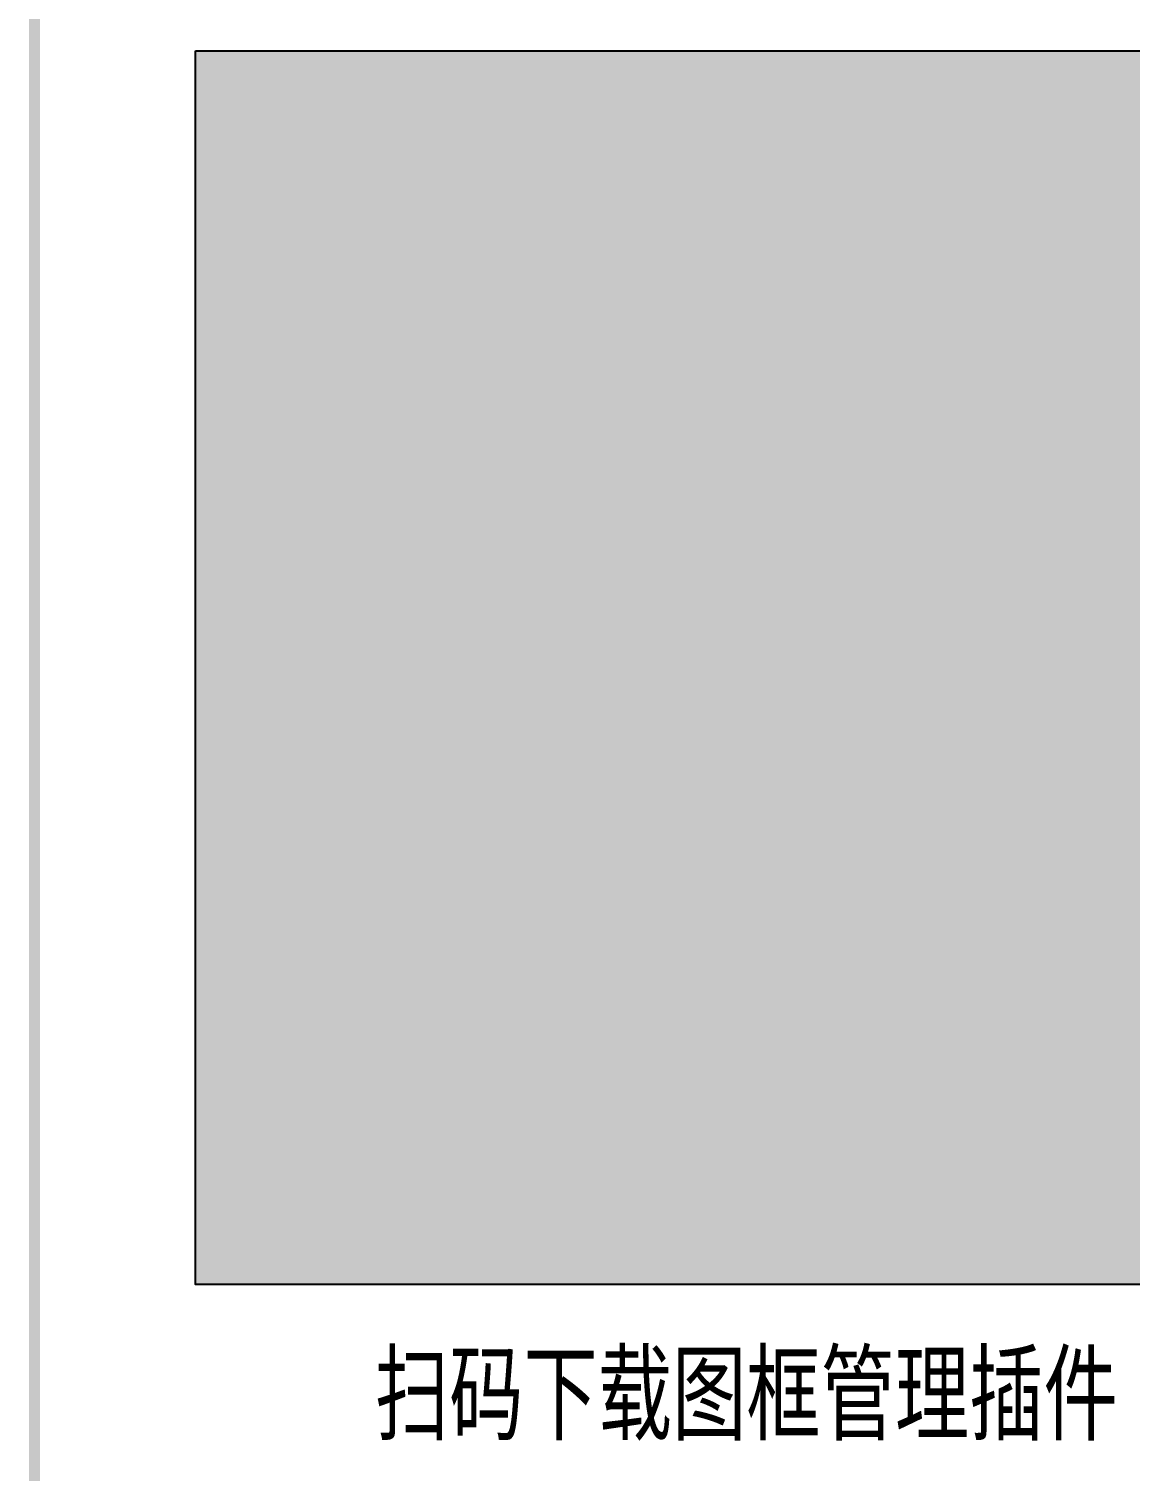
# Model space of a CAD drawing. Extents: x 1738143 to 1822243, y -608375 to -303375.
# Drawn here: x 1814218 to 1819172, y -464813 to -458325 of the extents above; entities that cross this region are included whole.
import ezdxf
from ezdxf.enums import TextEntityAlignment as Align

# ---------------------------------------------------------------- set-up
doc = ezdxf.new("R2010")
doc.units = 0
doc.header["$LTSCALE"] = 1000
doc.header["$MEASUREMENT"] = 0
doc.layers.add('TK', color=4, linetype='Continuous')
doc.styles.add('HZTXT1', font='romans.shx', dxfattribs={"width": 0.7, "bigfont": 'GBHZFS.SHX'})
doc.styles.get("Standard").update_dxf_attribs({"font": 'gbenor.shx', "bigfont": 'gbcbig.shx'})
doc.styles.add('黑体', font='simhei.ttf')

# ---------------------------------------------------------------- blocks, each defined once
blk = doc.blocks.new('qr-212579422443', base_point=(340582.7, 125612))
at = {"color": 18, "true_color": 0x000000, "const_width": 100}
for points in [[(340582.7, 125562), (340682.7, 125562)], [(340682.7, 125562), (340782.7, 125562)], [(340782.7, 125562), (340882.7, 125562)], [(340882.7, 125562), (340982.7, 125562)], [(340982.7, 125562), (341082.7, 125562)], [(341082.7, 125562), (341182.7, 125562)], [(341182.7, 125562), (341282.7, 125562)], [(341482.7, 125562), (341582.7, 125562)], [(341682.7, 125562), (341782.7, 125562)], [(341982.7, 125562), (342082.7, 125562)], [(342182.7, 125562), (342282.7, 125562)], [(342282.7, 125562), (342382.7, 125562)], [(342382.7, 125562), (342482.7, 125562)], [(342582.7, 125562), (342682.7, 125562)], [(342982.7, 125562), (343082.7, 125562)], [(343082.7, 125562), (343182.7, 125562)], [(343182.7, 125562), (343282.7, 125562)], [(343382.7, 125562), (343482.7, 125562)], [(340582.7, 125462), (340682.7, 125462)], [(341182.7, 125462), (341282.7, 125462)], [(341382.7, 125462), (341482.7, 125462)], [(341482.7, 125462), (341582.7, 125462)], [(341982.7, 125462), (342082.7, 125462)], [(342282.7, 125462), (342382.7, 125462)], [(342482.7, 125462), (342582.7, 125462)], [(342582.7, 125462), (342682.7, 125462)], [(342682.7, 125462), (342782.7, 125462)], [(342782.7, 125462), (342882.7, 125462)], [(343082.7, 125462), (343182.7, 125462)], [(343182.7, 125462), (343282.7, 125462)], [(343282.7, 125462), (343382.7, 125462)], [(340582.7, 125362), (340682.7, 125362)], [(340782.7, 125362), (340882.7, 125362)], [(340882.7, 125362), (340982.7, 125362)], [(340982.7, 125362), (341082.7, 125362)], [(341182.7, 125362), (341282.7, 125362)], [(341582.7, 125362), (341682.7, 125362)], [(341782.7, 125362), (341882.7, 125362)], [(341882.7, 125362), (341982.7, 125362)], [(342082.7, 125362), (342182.7, 125362)], [(342182.7, 125362), (342282.7, 125362)], [(342382.7, 125362), (342482.7, 125362)], [(342582.7, 125362), (342682.7, 125362)], [(342682.7, 125362), (342782.7, 125362)], [(343182.7, 125362), (343282.7, 125362)], [(340582.7, 125262), (340682.7, 125262)], [(340782.7, 125262), (340882.7, 125262)], [(340882.7, 125262), (340982.7, 125262)], [(340982.7, 125262), (341082.7, 125262)], [(341182.7, 125262), (341282.7, 125262)], [(341482.7, 125262), (341582.7, 125262)], [(341582.7, 125262), (341682.7, 125262)], [(341682.7, 125262), (341782.7, 125262)], [(341882.7, 125262), (341982.7, 125262)], [(341982.7, 125262), (342082.7, 125262)], [(342082.7, 125262), (342182.7, 125262)], [(342282.7, 125262), (342382.7, 125262)], [(342782.7, 125262), (342882.7, 125262)], [(342882.7, 125262), (342982.7, 125262)], [(342982.7, 125262), (343082.7, 125262)], [(343382.7, 125262), (343482.7, 125262)], [(340582.7, 125162), (340682.7, 125162)], [(340782.7, 125162), (340882.7, 125162)], [(340882.7, 125162), (340982.7, 125162)], [(340982.7, 125162), (341082.7, 125162)], [(341182.7, 125162), (341282.7, 125162)], [(341482.7, 125162), (341582.7, 125162)], [(341582.7, 125162), (341682.7, 125162)], [(341682.7, 125162), (341782.7, 125162)], [(341982.7, 125162), (342082.7, 125162)], [(342182.7, 125162), (342282.7, 125162)], [(342282.7, 125162), (342382.7, 125162)], [(342582.7, 125162), (342682.7, 125162)], [(342782.7, 125162), (342882.7, 125162)], [(343082.7, 125162), (343182.7, 125162)], [(343282.7, 125162), (343382.7, 125162)], [(340582.7, 125062), (340682.7, 125062)], [(341182.7, 125062), (341282.7, 125062)], [(341382.7, 125062), (341482.7, 125062)], [(341482.7, 125062), (341582.7, 125062)], [(341982.7, 125062), (342082.7, 125062)], [(342482.7, 125062), (342582.7, 125062)], [(342582.7, 125062), (342682.7, 125062)], [(342682.7, 125062), (342782.7, 125062)], [(342782.7, 125062), (342882.7, 125062)], [(342982.7, 125062), (343082.7, 125062)], [(343082.7, 125062), (343182.7, 125062)], [(343182.7, 125062), (343282.7, 125062)], [(343382.7, 125062), (343482.7, 125062)], [(340582.7, 124962), (340682.7, 124962)], [(340682.7, 124962), (340782.7, 124962)], [(340782.7, 124962), (340882.7, 124962)], [(340882.7, 124962), (340982.7, 124962)], [(340982.7, 124962), (341082.7, 124962)], [(341082.7, 124962), (341182.7, 124962)], [(341182.7, 124962), (341282.7, 124962)], [(341382.7, 124962), (341482.7, 124962)], [(341582.7, 124962), (341682.7, 124962)], [(341782.7, 124962), (341882.7, 124962)], [(341982.7, 124962), (342082.7, 124962)], [(342182.7, 124962), (342282.7, 124962)], [(342382.7, 124962), (342482.7, 124962)], [(342582.7, 124962), (342682.7, 124962)], [(342782.7, 124962), (342882.7, 124962)], [(342982.7, 124962), (343082.7, 124962)], [(343182.7, 124962), (343282.7, 124962)], [(343382.7, 124962), (343482.7, 124962)], [(341382.7, 124862), (341482.7, 124862)], [(341482.7, 124862), (341582.7, 124862)], [(341582.7, 124862), (341682.7, 124862)], [(341782.7, 124862), (341882.7, 124862)], [(341882.7, 124862), (341982.7, 124862)], [(342082.7, 124862), (342182.7, 124862)], [(342282.7, 124862), (342382.7, 124862)], [(342582.7, 124862), (342682.7, 124862)], [(342682.7, 124862), (342782.7, 124862)], [(342982.7, 124862), (343082.7, 124862)], [(343182.7, 124862), (343282.7, 124862)], [(340982.7, 124762), (341082.7, 124762)], [(341082.7, 124762), (341182.7, 124762)], [(341182.7, 124762), (341282.7, 124762)], [(341282.7, 124762), (341382.7, 124762)], [(341782.7, 124762), (341882.7, 124762)], [(342282.7, 124762), (342382.7, 124762)], [(342482.7, 124762), (342582.7, 124762)], [(342582.7, 124762), (342682.7, 124762)], [(342682.7, 124762), (342782.7, 124762)], [(343082.7, 124762), (343182.7, 124762)], [(343182.7, 124762), (343282.7, 124762)], [(343282.7, 124762), (343382.7, 124762)], [(340982.7, 124662), (341082.7, 124662)], [(341082.7, 124662), (341182.7, 124662)], [(341482.7, 124662), (341582.7, 124662)], [(341582.7, 124662), (341682.7, 124662)], [(341682.7, 124662), (341782.7, 124662)], [(341982.7, 124662), (342082.7, 124662)], [(342282.7, 124662), (342382.7, 124662)], [(342382.7, 124662), (342482.7, 124662)], [(342582.7, 124662), (342682.7, 124662)], [(342682.7, 124662), (342782.7, 124662)], [(342782.7, 124662), (342882.7, 124662)], [(342882.7, 124662), (342982.7, 124662)], [(343382.7, 124662), (343482.7, 124662)], [(340582.7, 124562), (340682.7, 124562)], [(340782.7, 124562), (340882.7, 124562)], [(340982.7, 124562), (341082.7, 124562)], [(341182.7, 124562), (341282.7, 124562)], [(341282.7, 124562), (341382.7, 124562)], [(341482.7, 124562), (341582.7, 124562)], [(341582.7, 124562), (341682.7, 124562)], [(341682.7, 124562), (341782.7, 124562)], [(342282.7, 124562), (342382.7, 124562)], [(342382.7, 124562), (342482.7, 124562)], [(342682.7, 124562), (342782.7, 124562)], [(342782.7, 124562), (342882.7, 124562)], [(342882.7, 124562), (342982.7, 124562)], [(342982.7, 124562), (343082.7, 124562)], [(343082.7, 124562), (343182.7, 124562)], [(343182.7, 124562), (343282.7, 124562)], [(343382.7, 124562), (343482.7, 124562)], [(340882.7, 124462), (340982.7, 124462)], [(340982.7, 124462), (341082.7, 124462)], [(341282.7, 124462), (341382.7, 124462)], [(341382.7, 124462), (341482.7, 124462)], [(341482.7, 124462), (341582.7, 124462)], [(341882.7, 124462), (341982.7, 124462)], [(342082.7, 124462), (342182.7, 124462)], [(342582.7, 124462), (342682.7, 124462)], [(342782.7, 124462), (342882.7, 124462)], [(342882.7, 124462), (342982.7, 124462)], [(343182.7, 124462), (343282.7, 124462)], [(340582.7, 124362), (340682.7, 124362)], [(340682.7, 124362), (340782.7, 124362)], [(340782.7, 124362), (340882.7, 124362)], [(340882.7, 124362), (340982.7, 124362)], [(341082.7, 124362), (341182.7, 124362)], [(341182.7, 124362), (341282.7, 124362)], [(341582.7, 124362), (341682.7, 124362)], [(341682.7, 124362), (341782.7, 124362)], [(341982.7, 124362), (342082.7, 124362)], [(342282.7, 124362), (342382.7, 124362)], [(342382.7, 124362), (342482.7, 124362)], [(342482.7, 124362), (342582.7, 124362)], [(342682.7, 124362), (342782.7, 124362)], [(342782.7, 124362), (342882.7, 124362)], [(343282.7, 124362), (343382.7, 124362)], [(340982.7, 124262), (341082.7, 124262)], [(341082.7, 124262), (341182.7, 124262)], [(341282.7, 124262), (341382.7, 124262)], [(341482.7, 124262), (341582.7, 124262)], [(341682.7, 124262), (341782.7, 124262)], [(342282.7, 124262), (342382.7, 124262)], [(342582.7, 124262), (342682.7, 124262)], [(342782.7, 124262), (342882.7, 124262)], [(342882.7, 124262), (342982.7, 124262)], [(343082.7, 124262), (343182.7, 124262)], [(343182.7, 124262), (343282.7, 124262)], [(343382.7, 124262), (343482.7, 124262)], [(340582.7, 124162), (340682.7, 124162)], [(340782.7, 124162), (340882.7, 124162)], [(340982.7, 124162), (341082.7, 124162)], [(341182.7, 124162), (341282.7, 124162)], [(341482.7, 124162), (341582.7, 124162)], [(341582.7, 124162), (341682.7, 124162)], [(341682.7, 124162), (341782.7, 124162)], [(341782.7, 124162), (341882.7, 124162)], [(341982.7, 124162), (342082.7, 124162)], [(342282.7, 124162), (342382.7, 124162)], [(342382.7, 124162), (342482.7, 124162)], [(342482.7, 124162), (342582.7, 124162)], [(342582.7, 124162), (342682.7, 124162)], [(342682.7, 124162), (342782.7, 124162)], [(342882.7, 124162), (342982.7, 124162)], [(342982.7, 124162), (343082.7, 124162)], [(343382.7, 124162), (343482.7, 124162)], [(340582.7, 124062), (340682.7, 124062)], [(340882.7, 124062), (340982.7, 124062)], [(340982.7, 124062), (341082.7, 124062)], [(341482.7, 124062), (341582.7, 124062)], [(341682.7, 124062), (341782.7, 124062)], [(342082.7, 124062), (342182.7, 124062)], [(342782.7, 124062), (342882.7, 124062)], [(342882.7, 124062), (342982.7, 124062)], [(343182.7, 124062), (343282.7, 124062)], [(340582.7, 123962), (340682.7, 123962)], [(340682.7, 123962), (340782.7, 123962)], [(340782.7, 123962), (340882.7, 123962)], [(341082.7, 123962), (341182.7, 123962)], [(341182.7, 123962), (341282.7, 123962)], [(341582.7, 123962), (341682.7, 123962)], [(341682.7, 123962), (341782.7, 123962)], [(341882.7, 123962), (341982.7, 123962)], [(341982.7, 123962), (342082.7, 123962)], [(342182.7, 123962), (342282.7, 123962)], [(342282.7, 123962), (342382.7, 123962)], [(342382.7, 123962), (342482.7, 123962)], [(342482.7, 123962), (342582.7, 123962)], [(342682.7, 123962), (342782.7, 123962)], [(343082.7, 123962), (343182.7, 123962)], [(343182.7, 123962), (343282.7, 123962)], [(343282.7, 123962), (343382.7, 123962)], [(340982.7, 123862), (341082.7, 123862)], [(341082.7, 123862), (341182.7, 123862)], [(342082.7, 123862), (342182.7, 123862)], [(342482.7, 123862), (342582.7, 123862)], [(342782.7, 123862), (342882.7, 123862)], [(340682.7, 123762), (340782.7, 123762)], [(340882.7, 123762), (340982.7, 123762)], [(341082.7, 123762), (341182.7, 123762)], [(341182.7, 123762), (341282.7, 123762)], [(341282.7, 123762), (341382.7, 123762)], [(341482.7, 123762), (341582.7, 123762)], [(341582.7, 123762), (341682.7, 123762)], [(341682.7, 123762), (341782.7, 123762)], [(341782.7, 123762), (341882.7, 123762)], [(341882.7, 123762), (341982.7, 123762)], [(342082.7, 123762), (342182.7, 123762)], [(342182.7, 123762), (342282.7, 123762)], [(342382.7, 123762), (342482.7, 123762)], [(342482.7, 123762), (342582.7, 123762)], [(342582.7, 123762), (342682.7, 123762)], [(342682.7, 123762), (342782.7, 123762)], [(342882.7, 123762), (342982.7, 123762)], [(342982.7, 123762), (343082.7, 123762)], [(343082.7, 123762), (343182.7, 123762)], [(343182.7, 123762), (343282.7, 123762)], [(343282.7, 123762), (343382.7, 123762)], [(343382.7, 123762), (343482.7, 123762)], [(340682.7, 123662), (340782.7, 123662)], [(340882.7, 123662), (340982.7, 123662)], [(341282.7, 123662), (341382.7, 123662)], [(341482.7, 123662), (341582.7, 123662)], [(341982.7, 123662), (342082.7, 123662)], [(342082.7, 123662), (342182.7, 123662)], [(342282.7, 123662), (342382.7, 123662)], [(342482.7, 123662), (342582.7, 123662)], [(342582.7, 123662), (342682.7, 123662)], [(342682.7, 123662), (342782.7, 123662)], [(342782.7, 123662), (342882.7, 123662)], [(343082.7, 123662), (343182.7, 123662)], [(341082.7, 123562), (341182.7, 123562)], [(341182.7, 123562), (341282.7, 123562)], [(341482.7, 123562), (341582.7, 123562)], [(341582.7, 123562), (341682.7, 123562)], [(341682.7, 123562), (341782.7, 123562)], [(341982.7, 123562), (342082.7, 123562)], [(342082.7, 123562), (342182.7, 123562)], [(342282.7, 123562), (342382.7, 123562)], [(342382.7, 123562), (342482.7, 123562)], [(342482.7, 123562), (342582.7, 123562)], [(342782.7, 123562), (342882.7, 123562)], [(342882.7, 123562), (342982.7, 123562)], [(343082.7, 123562), (343182.7, 123562)], [(343282.7, 123562), (343382.7, 123562)], [(340982.7, 123462), (341082.7, 123462)], [(341082.7, 123462), (341182.7, 123462)], [(341982.7, 123462), (342082.7, 123462)], [(342282.7, 123462), (342382.7, 123462)], [(342482.7, 123462), (342582.7, 123462)], [(342882.7, 123462), (342982.7, 123462)], [(342982.7, 123462), (343082.7, 123462)], [(343182.7, 123462), (343282.7, 123462)], [(343282.7, 123462), (343382.7, 123462)], [(340682.7, 123362), (340782.7, 123362)], [(340782.7, 123362), (340882.7, 123362)], [(340882.7, 123362), (340982.7, 123362)], [(341182.7, 123362), (341282.7, 123362)], [(341282.7, 123362), (341382.7, 123362)], [(341582.7, 123362), (341682.7, 123362)], [(341682.7, 123362), (341782.7, 123362)], [(341782.7, 123362), (341882.7, 123362)], [(341882.7, 123362), (341982.7, 123362)], [(342182.7, 123362), (342282.7, 123362)], [(342282.7, 123362), (342382.7, 123362)], [(342382.7, 123362), (342482.7, 123362)], [(342482.7, 123362), (342582.7, 123362)], [(342582.7, 123362), (342682.7, 123362)], [(342682.7, 123362), (342782.7, 123362)], [(342882.7, 123362), (342982.7, 123362)], [(343082.7, 123362), (343182.7, 123362)], [(343182.7, 123362), (343282.7, 123362)], [(343282.7, 123362), (343382.7, 123362)], [(343382.7, 123362), (343482.7, 123362)], [(340682.7, 123262), (340782.7, 123262)], [(340782.7, 123262), (340882.7, 123262)], [(340882.7, 123262), (340982.7, 123262)], [(340982.7, 123262), (341082.7, 123262)], [(341282.7, 123262), (341382.7, 123262)], [(341582.7, 123262), (341682.7, 123262)], [(341982.7, 123262), (342082.7, 123262)], [(342082.7, 123262), (342182.7, 123262)], [(342382.7, 123262), (342482.7, 123262)], [(342482.7, 123262), (342582.7, 123262)], [(342582.7, 123262), (342682.7, 123262)], [(342682.7, 123262), (342782.7, 123262)], [(342782.7, 123262), (342882.7, 123262)], [(343082.7, 123262), (343182.7, 123262)], [(343382.7, 123262), (343482.7, 123262)], [(340782.7, 123162), (340882.7, 123162)], [(340882.7, 123162), (340982.7, 123162)], [(340982.7, 123162), (341082.7, 123162)], [(341182.7, 123162), (341282.7, 123162)], [(341382.7, 123162), (341482.7, 123162)], [(341482.7, 123162), (341582.7, 123162)], [(341682.7, 123162), (341782.7, 123162)], [(341982.7, 123162), (342082.7, 123162)], [(342182.7, 123162), (342282.7, 123162)], [(342482.7, 123162), (342582.7, 123162)], [(342582.7, 123162), (342682.7, 123162)], [(342782.7, 123162), (342882.7, 123162)], [(342882.7, 123162), (342982.7, 123162)], [(342982.7, 123162), (343082.7, 123162)], [(343082.7, 123162), (343182.7, 123162)], [(343282.7, 123162), (343382.7, 123162)], [(343382.7, 123162), (343482.7, 123162)], [(340582.7, 123062), (340682.7, 123062)], [(340982.7, 123062), (341082.7, 123062)], [(341082.7, 123062), (341182.7, 123062)], [(341282.7, 123062), (341382.7, 123062)], [(341382.7, 123062), (341482.7, 123062)], [(341582.7, 123062), (341682.7, 123062)], [(341682.7, 123062), (341782.7, 123062)], [(341882.7, 123062), (341982.7, 123062)], [(341982.7, 123062), (342082.7, 123062)], [(342182.7, 123062), (342282.7, 123062)], [(342282.7, 123062), (342382.7, 123062)], [(342382.7, 123062), (342482.7, 123062)], [(342482.7, 123062), (342582.7, 123062)], [(343082.7, 123062), (343182.7, 123062)], [(343182.7, 123062), (343282.7, 123062)], [(341182.7, 122962), (341282.7, 122962)], [(341382.7, 122962), (341482.7, 122962)], [(341582.7, 122962), (341682.7, 122962)], [(341682.7, 122962), (341782.7, 122962)], [(341782.7, 122962), (341882.7, 122962)], [(341982.7, 122962), (342082.7, 122962)], [(342082.7, 122962), (342182.7, 122962)], [(342382.7, 122962), (342482.7, 122962)], [(343282.7, 122962), (343382.7, 122962)], [(340782.7, 122862), (340882.7, 122862)], [(340982.7, 122862), (341082.7, 122862)], [(341382.7, 122862), (341482.7, 122862)], [(341582.7, 122862), (341682.7, 122862)], [(341782.7, 122862), (341882.7, 122862)], [(341882.7, 122862), (341982.7, 122862)], [(341982.7, 122862), (342082.7, 122862)], [(342082.7, 122862), (342182.7, 122862)], [(342582.7, 122862), (342682.7, 122862)], [(342682.7, 122862), (342782.7, 122862)], [(342782.7, 122862), (342882.7, 122862)], [(342982.7, 122862), (343082.7, 122862)], [(343182.7, 122862), (343282.7, 122862)], [(343282.7, 122862), (343382.7, 122862)], [(343382.7, 122862), (343482.7, 122862)], [(340582.7, 122762), (340682.7, 122762)], [(340682.7, 122762), (340782.7, 122762)], [(340882.7, 122762), (340982.7, 122762)], [(340982.7, 122762), (341082.7, 122762)], [(341182.7, 122762), (341282.7, 122762)], [(341282.7, 122762), (341382.7, 122762)], [(341582.7, 122762), (341682.7, 122762)], [(341882.7, 122762), (341982.7, 122762)], [(342182.7, 122762), (342282.7, 122762)], [(342282.7, 122762), (342382.7, 122762)], [(342382.7, 122762), (342482.7, 122762)], [(342682.7, 122762), (342782.7, 122762)], [(342782.7, 122762), (342882.7, 122762)], [(342882.7, 122762), (342982.7, 122762)], [(342982.7, 122762), (343082.7, 122762)], [(343382.7, 122762), (343482.7, 122762)], [(341382.7, 122662), (341482.7, 122662)], [(341782.7, 122662), (341882.7, 122662)], [(341982.7, 122662), (342082.7, 122662)], [(342182.7, 122662), (342282.7, 122662)], [(342282.7, 122662), (342382.7, 122662)], [(342582.7, 122662), (342682.7, 122662)], [(342682.7, 122662), (342782.7, 122662)], [(343282.7, 122662), (343382.7, 122662)], [(343382.7, 122662), (343482.7, 122662)], [(340582.7, 122562), (340682.7, 122562)], [(340682.7, 122562), (340782.7, 122562)], [(340782.7, 122562), (340882.7, 122562)], [(340882.7, 122562), (340982.7, 122562)], [(340982.7, 122562), (341082.7, 122562)], [(341082.7, 122562), (341182.7, 122562)], [(341182.7, 122562), (341282.7, 122562)], [(341382.7, 122562), (341482.7, 122562)], [(341582.7, 122562), (341682.7, 122562)], [(341682.7, 122562), (341782.7, 122562)], [(341782.7, 122562), (341882.7, 122562)], [(341882.7, 122562), (341982.7, 122562)], [(342082.7, 122562), (342182.7, 122562)], [(342382.7, 122562), (342482.7, 122562)], [(342582.7, 122562), (342682.7, 122562)], [(343082.7, 122562), (343182.7, 122562)], [(343182.7, 122562), (343282.7, 122562)], [(343282.7, 122562), (343382.7, 122562)], [(343382.7, 122562), (343482.7, 122562)], [(340582.7, 122462), (340682.7, 122462)], [(341182.7, 122462), (341282.7, 122462)], [(341382.7, 122462), (341482.7, 122462)], [(341582.7, 122462), (341682.7, 122462)], [(341782.7, 122462), (341882.7, 122462)], [(341982.7, 122462), (342082.7, 122462)], [(342082.7, 122462), (342182.7, 122462)], [(342582.7, 122462), (342682.7, 122462)], [(342682.7, 122462), (342782.7, 122462)], [(342782.7, 122462), (342882.7, 122462)], [(342982.7, 122462), (343082.7, 122462)], [(343082.7, 122462), (343182.7, 122462)], [(343282.7, 122462), (343382.7, 122462)], [(343382.7, 122462), (343482.7, 122462)], [(340582.7, 122362), (340682.7, 122362)], [(340782.7, 122362), (340882.7, 122362)], [(340882.7, 122362), (340982.7, 122362)], [(340982.7, 122362), (341082.7, 122362)], [(341182.7, 122362), (341282.7, 122362)], [(341382.7, 122362), (341482.7, 122362)], [(341582.7, 122362), (341682.7, 122362)], [(341682.7, 122362), (341782.7, 122362)], [(341982.7, 122362), (342082.7, 122362)], [(342282.7, 122362), (342382.7, 122362)], [(342382.7, 122362), (342482.7, 122362)], [(342882.7, 122362), (342982.7, 122362)], [(343082.7, 122362), (343182.7, 122362)], [(343382.7, 122362), (343482.7, 122362)], [(340582.7, 122262), (340682.7, 122262)], [(340782.7, 122262), (340882.7, 122262)], [(340882.7, 122262), (340982.7, 122262)], [(340982.7, 122262), (341082.7, 122262)], [(341182.7, 122262), (341282.7, 122262)], [(342282.7, 122262), (342382.7, 122262)], [(342482.7, 122262), (342582.7, 122262)], [(342682.7, 122262), (342782.7, 122262)], [(342982.7, 122262), (343082.7, 122262)], [(343082.7, 122262), (343182.7, 122262)], [(343182.7, 122262), (343282.7, 122262)], [(343282.7, 122262), (343382.7, 122262)], [(340582.7, 122162), (340682.7, 122162)], [(340782.7, 122162), (340882.7, 122162)], [(340882.7, 122162), (340982.7, 122162)], [(340982.7, 122162), (341082.7, 122162)], [(341182.7, 122162), (341282.7, 122162)], [(341682.7, 122162), (341782.7, 122162)], [(341882.7, 122162), (341982.7, 122162)], [(341982.7, 122162), (342082.7, 122162)], [(342382.7, 122162), (342482.7, 122162)], [(342582.7, 122162), (342682.7, 122162)], [(342882.7, 122162), (342982.7, 122162)], [(342982.7, 122162), (343082.7, 122162)], [(343282.7, 122162), (343382.7, 122162)], [(343382.7, 122162), (343482.7, 122162)], [(340582.7, 122062), (340682.7, 122062)], [(341182.7, 122062), (341282.7, 122062)], [(341482.7, 122062), (341582.7, 122062)], [(341582.7, 122062), (341682.7, 122062)], [(341782.7, 122062), (341882.7, 122062)], [(342182.7, 122062), (342282.7, 122062)], [(342382.7, 122062), (342482.7, 122062)], [(342482.7, 122062), (342582.7, 122062)], [(342582.7, 122062), (342682.7, 122062)], [(342682.7, 122062), (342782.7, 122062)], [(342882.7, 122062), (342982.7, 122062)], [(343182.7, 122062), (343282.7, 122062)], [(343282.7, 122062), (343382.7, 122062)], [(340582.7, 121962), (340682.7, 121962)], [(340682.7, 121962), (340782.7, 121962)], [(340782.7, 121962), (340882.7, 121962)], [(340882.7, 121962), (340982.7, 121962)], [(340982.7, 121962), (341082.7, 121962)], [(341082.7, 121962), (341182.7, 121962)], [(341182.7, 121962), (341282.7, 121962)], [(341482.7, 121962), (341582.7, 121962)], [(341582.7, 121962), (341682.7, 121962)], [(341682.7, 121962), (341782.7, 121962)], [(341882.7, 121962), (341982.7, 121962)], [(342182.7, 121962), (342282.7, 121962)], [(342282.7, 121962), (342382.7, 121962)], [(342782.7, 121962), (342882.7, 121962)], [(343082.7, 121962), (343182.7, 121962)], [(343182.7, 121962), (343282.7, 121962)], [(343282.7, 121962), (343382.7, 121962)]]:
    blk.add_lwpolyline(points, dxfattribs=at)
blk.add_lwpolyline([(340582.7, 125612), (344282.7, 125612), (344282.7, 121912), (340582.7, 121912)], close=True)
at = {"color": 7, "true_color": 0xffffff, "const_width": 100}
for points in [[(341282.7, 125562), (341382.7, 125562)], [(341382.7, 125562), (341482.7, 125562)], [(341582.7, 125562), (341682.7, 125562)], [(341782.7, 125562), (341882.7, 125562)], [(341882.7, 125562), (341982.7, 125562)], [(342082.7, 125562), (342182.7, 125562)], [(342482.7, 125562), (342582.7, 125562)], [(342682.7, 125562), (342782.7, 125562)], [(342782.7, 125562), (342882.7, 125562)], [(342882.7, 125562), (342982.7, 125562)], [(343282.7, 125562), (343382.7, 125562)], [(340682.7, 125462), (340782.7, 125462)], [(340782.7, 125462), (340882.7, 125462)], [(340882.7, 125462), (340982.7, 125462)], [(340982.7, 125462), (341082.7, 125462)], [(341082.7, 125462), (341182.7, 125462)], [(341282.7, 125462), (341382.7, 125462)], [(341582.7, 125462), (341682.7, 125462)], [(341682.7, 125462), (341782.7, 125462)], [(341782.7, 125462), (341882.7, 125462)], [(341882.7, 125462), (341982.7, 125462)], [(342082.7, 125462), (342182.7, 125462)], [(342182.7, 125462), (342282.7, 125462)], [(342382.7, 125462), (342482.7, 125462)], [(342882.7, 125462), (342982.7, 125462)], [(342982.7, 125462), (343082.7, 125462)], [(343382.7, 125462), (343482.7, 125462)], [(340682.7, 125362), (340782.7, 125362)], [(341082.7, 125362), (341182.7, 125362)], [(341282.7, 125362), (341382.7, 125362)], [(341382.7, 125362), (341482.7, 125362)], [(341482.7, 125362), (341582.7, 125362)], [(341682.7, 125362), (341782.7, 125362)], [(341982.7, 125362), (342082.7, 125362)], [(342282.7, 125362), (342382.7, 125362)], [(342482.7, 125362), (342582.7, 125362)], [(342782.7, 125362), (342882.7, 125362)], [(342882.7, 125362), (342982.7, 125362)], [(342982.7, 125362), (343082.7, 125362)], [(343082.7, 125362), (343182.7, 125362)], [(343282.7, 125362), (343382.7, 125362)], [(343382.7, 125362), (343482.7, 125362)], [(340682.7, 125262), (340782.7, 125262)], [(341082.7, 125262), (341182.7, 125262)], [(341282.7, 125262), (341382.7, 125262)], [(341382.7, 125262), (341482.7, 125262)], [(341782.7, 125262), (341882.7, 125262)], [(342182.7, 125262), (342282.7, 125262)], [(342382.7, 125262), (342482.7, 125262)], [(342482.7, 125262), (342582.7, 125262)], [(342582.7, 125262), (342682.7, 125262)], [(342682.7, 125262), (342782.7, 125262)], [(343082.7, 125262), (343182.7, 125262)], [(343182.7, 125262), (343282.7, 125262)], [(343282.7, 125262), (343382.7, 125262)], [(340682.7, 125162), (340782.7, 125162)], [(341082.7, 125162), (341182.7, 125162)], [(341282.7, 125162), (341382.7, 125162)], [(341382.7, 125162), (341482.7, 125162)], [(341782.7, 125162), (341882.7, 125162)], [(341882.7, 125162), (341982.7, 125162)], [(342082.7, 125162), (342182.7, 125162)], [(342382.7, 125162), (342482.7, 125162)], [(342482.7, 125162), (342582.7, 125162)], [(342682.7, 125162), (342782.7, 125162)], [(342882.7, 125162), (342982.7, 125162)], [(342982.7, 125162), (343082.7, 125162)], [(343182.7, 125162), (343282.7, 125162)], [(343382.7, 125162), (343482.7, 125162)], [(340682.7, 125062), (340782.7, 125062)], [(340782.7, 125062), (340882.7, 125062)], [(340882.7, 125062), (340982.7, 125062)], [(340982.7, 125062), (341082.7, 125062)], [(341082.7, 125062), (341182.7, 125062)], [(341282.7, 125062), (341382.7, 125062)], [(341582.7, 125062), (341682.7, 125062)], [(341682.7, 125062), (341782.7, 125062)], [(341782.7, 125062), (341882.7, 125062)], [(341882.7, 125062), (341982.7, 125062)], [(342082.7, 125062), (342182.7, 125062)], [(342182.7, 125062), (342282.7, 125062)], [(342282.7, 125062), (342382.7, 125062)], [(342382.7, 125062), (342482.7, 125062)], [(342882.7, 125062), (342982.7, 125062)], [(343282.7, 125062), (343382.7, 125062)], [(341282.7, 124962), (341382.7, 124962)], [(341482.7, 124962), (341582.7, 124962)], [(341682.7, 124962), (341782.7, 124962)], [(341882.7, 124962), (341982.7, 124962)], [(342082.7, 124962), (342182.7, 124962)], [(342282.7, 124962), (342382.7, 124962)], [(342482.7, 124962), (342582.7, 124962)], [(342682.7, 124962), (342782.7, 124962)], [(342882.7, 124962), (342982.7, 124962)], [(343082.7, 124962), (343182.7, 124962)], [(343282.7, 124962), (343382.7, 124962)], [(340582.7, 124862), (340682.7, 124862)], [(340682.7, 124862), (340782.7, 124862)], [(340782.7, 124862), (340882.7, 124862)], [(340882.7, 124862), (340982.7, 124862)], [(340982.7, 124862), (341082.7, 124862)], [(341082.7, 124862), (341182.7, 124862)], [(341182.7, 124862), (341282.7, 124862)], [(341282.7, 124862), (341382.7, 124862)], [(341682.7, 124862), (341782.7, 124862)], [(341982.7, 124862), (342082.7, 124862)], [(342182.7, 124862), (342282.7, 124862)], [(342382.7, 124862), (342482.7, 124862)], [(342482.7, 124862), (342582.7, 124862)], [(342782.7, 124862), (342882.7, 124862)], [(342882.7, 124862), (342982.7, 124862)], [(343082.7, 124862), (343182.7, 124862)], [(343282.7, 124862), (343382.7, 124862)], [(343382.7, 124862), (343482.7, 124862)], [(340582.7, 124762), (340682.7, 124762)], [(340682.7, 124762), (340782.7, 124762)], [(340782.7, 124762), (340882.7, 124762)], [(340882.7, 124762), (340982.7, 124762)], [(341382.7, 124762), (341482.7, 124762)], [(341482.7, 124762), (341582.7, 124762)], [(341582.7, 124762), (341682.7, 124762)], [(341682.7, 124762), (341782.7, 124762)], [(341882.7, 124762), (341982.7, 124762)], [(341982.7, 124762), (342082.7, 124762)], [(342082.7, 124762), (342182.7, 124762)], [(342182.7, 124762), (342282.7, 124762)], [(342382.7, 124762), (342482.7, 124762)], [(342782.7, 124762), (342882.7, 124762)], [(342882.7, 124762), (342982.7, 124762)], [(342982.7, 124762), (343082.7, 124762)], [(343382.7, 124762), (343482.7, 124762)], [(340582.7, 124662), (340682.7, 124662)], [(340682.7, 124662), (340782.7, 124662)], [(340782.7, 124662), (340882.7, 124662)], [(340882.7, 124662), (340982.7, 124662)], [(341182.7, 124662), (341282.7, 124662)], [(341282.7, 124662), (341382.7, 124662)], [(341382.7, 124662), (341482.7, 124662)], [(341782.7, 124662), (341882.7, 124662)], [(341882.7, 124662), (341982.7, 124662)], [(342082.7, 124662), (342182.7, 124662)], [(342182.7, 124662), (342282.7, 124662)], [(342482.7, 124662), (342582.7, 124662)], [(342982.7, 124662), (343082.7, 124662)], [(343082.7, 124662), (343182.7, 124662)], [(343182.7, 124662), (343282.7, 124662)], [(343282.7, 124662), (343382.7, 124662)], [(340682.7, 124562), (340782.7, 124562)], [(340882.7, 124562), (340982.7, 124562)], [(341082.7, 124562), (341182.7, 124562)], [(341382.7, 124562), (341482.7, 124562)], [(341782.7, 124562), (341882.7, 124562)], [(341882.7, 124562), (341982.7, 124562)], [(341982.7, 124562), (342082.7, 124562)], [(342082.7, 124562), (342182.7, 124562)], [(342182.7, 124562), (342282.7, 124562)], [(342482.7, 124562), (342582.7, 124562)], [(342582.7, 124562), (342682.7, 124562)], [(343282.7, 124562), (343382.7, 124562)], [(340582.7, 124462), (340682.7, 124462)], [(340682.7, 124462), (340782.7, 124462)], [(340782.7, 124462), (340882.7, 124462)], [(341082.7, 124462), (341182.7, 124462)], [(341182.7, 124462), (341282.7, 124462)], [(341582.7, 124462), (341682.7, 124462)], [(341682.7, 124462), (341782.7, 124462)], [(341782.7, 124462), (341882.7, 124462)], [(341982.7, 124462), (342082.7, 124462)], [(342182.7, 124462), (342282.7, 124462)], [(342282.7, 124462), (342382.7, 124462)], [(342382.7, 124462), (342482.7, 124462)], [(342482.7, 124462), (342582.7, 124462)], [(342682.7, 124462), (342782.7, 124462)], [(342982.7, 124462), (343082.7, 124462)], [(343082.7, 124462), (343182.7, 124462)], [(343282.7, 124462), (343382.7, 124462)], [(343382.7, 124462), (343482.7, 124462)], [(340982.7, 124362), (341082.7, 124362)], [(341282.7, 124362), (341382.7, 124362)], [(341382.7, 124362), (341482.7, 124362)], [(341482.7, 124362), (341582.7, 124362)], [(341782.7, 124362), (341882.7, 124362)], [(341882.7, 124362), (341982.7, 124362)], [(342082.7, 124362), (342182.7, 124362)], [(342182.7, 124362), (342282.7, 124362)], [(342582.7, 124362), (342682.7, 124362)], [(342882.7, 124362), (342982.7, 124362)], [(342982.7, 124362), (343082.7, 124362)], [(343082.7, 124362), (343182.7, 124362)], [(343182.7, 124362), (343282.7, 124362)], [(343382.7, 124362), (343482.7, 124362)], [(340582.7, 124262), (340682.7, 124262)], [(340682.7, 124262), (340782.7, 124262)], [(340782.7, 124262), (340882.7, 124262)], [(340882.7, 124262), (340982.7, 124262)], [(341182.7, 124262), (341282.7, 124262)], [(341382.7, 124262), (341482.7, 124262)], [(341582.7, 124262), (341682.7, 124262)], [(341782.7, 124262), (341882.7, 124262)], [(341882.7, 124262), (341982.7, 124262)], [(341982.7, 124262), (342082.7, 124262)], [(342082.7, 124262), (342182.7, 124262)], [(342182.7, 124262), (342282.7, 124262)], [(342382.7, 124262), (342482.7, 124262)], [(342482.7, 124262), (342582.7, 124262)], [(342682.7, 124262), (342782.7, 124262)], [(342982.7, 124262), (343082.7, 124262)], [(343282.7, 124262), (343382.7, 124262)], [(340682.7, 124162), (340782.7, 124162)], [(340882.7, 124162), (340982.7, 124162)], [(341082.7, 124162), (341182.7, 124162)], [(341282.7, 124162), (341382.7, 124162)], [(341382.7, 124162), (341482.7, 124162)], [(341882.7, 124162), (341982.7, 124162)], [(342082.7, 124162), (342182.7, 124162)], [(342182.7, 124162), (342282.7, 124162)], [(342782.7, 124162), (342882.7, 124162)], [(343082.7, 124162), (343182.7, 124162)], [(343182.7, 124162), (343282.7, 124162)], [(343282.7, 124162), (343382.7, 124162)], [(340682.7, 124062), (340782.7, 124062)], [(340782.7, 124062), (340882.7, 124062)], [(341082.7, 124062), (341182.7, 124062)], [(341182.7, 124062), (341282.7, 124062)], [(341282.7, 124062), (341382.7, 124062)], [(341382.7, 124062), (341482.7, 124062)], [(341582.7, 124062), (341682.7, 124062)], [(341782.7, 124062), (341882.7, 124062)], [(341882.7, 124062), (341982.7, 124062)], [(341982.7, 124062), (342082.7, 124062)], [(342182.7, 124062), (342282.7, 124062)], [(342282.7, 124062), (342382.7, 124062)], [(342382.7, 124062), (342482.7, 124062)], [(342482.7, 124062), (342582.7, 124062)], [(342582.7, 124062), (342682.7, 124062)], [(342682.7, 124062), (342782.7, 124062)], [(342982.7, 124062), (343082.7, 124062)], [(343082.7, 124062), (343182.7, 124062)], [(343282.7, 124062), (343382.7, 124062)], [(343382.7, 124062), (343482.7, 124062)], [(340882.7, 123962), (340982.7, 123962)], [(340982.7, 123962), (341082.7, 123962)], [(341282.7, 123962), (341382.7, 123962)], [(341382.7, 123962), (341482.7, 123962)], [(341482.7, 123962), (341582.7, 123962)], [(341782.7, 123962), (341882.7, 123962)], [(342082.7, 123962), (342182.7, 123962)], [(342582.7, 123962), (342682.7, 123962)], [(342782.7, 123962), (342882.7, 123962)], [(342882.7, 123962), (342982.7, 123962)], [(342982.7, 123962), (343082.7, 123962)], [(343382.7, 123962), (343482.7, 123962)], [(340582.7, 123862), (340682.7, 123862)], [(340682.7, 123862), (340782.7, 123862)], [(340782.7, 123862), (340882.7, 123862)], [(340882.7, 123862), (340982.7, 123862)], [(341182.7, 123862), (341282.7, 123862)], [(341282.7, 123862), (341382.7, 123862)], [(341382.7, 123862), (341482.7, 123862)], [(341482.7, 123862), (341582.7, 123862)], [(341582.7, 123862), (341682.7, 123862)], [(341682.7, 123862), (341782.7, 123862)], [(341782.7, 123862), (341882.7, 123862)], [(341882.7, 123862), (341982.7, 123862)], [(341982.7, 123862), (342082.7, 123862)], [(342182.7, 123862), (342282.7, 123862)], [(342282.7, 123862), (342382.7, 123862)], [(342382.7, 123862), (342482.7, 123862)], [(342582.7, 123862), (342682.7, 123862)], [(342682.7, 123862), (342782.7, 123862)], [(342882.7, 123862), (342982.7, 123862)], [(342982.7, 123862), (343082.7, 123862)], [(343082.7, 123862), (343182.7, 123862)], [(343182.7, 123862), (343282.7, 123862)], [(343282.7, 123862), (343382.7, 123862)], [(343382.7, 123862), (343482.7, 123862)], [(340582.7, 123762), (340682.7, 123762)], [(340782.7, 123762), (340882.7, 123762)], [(340982.7, 123762), (341082.7, 123762)], [(341382.7, 123762), (341482.7, 123762)], [(341982.7, 123762), (342082.7, 123762)], [(342282.7, 123762), (342382.7, 123762)], [(342782.7, 123762), (342882.7, 123762)], [(340582.7, 123662), (340682.7, 123662)], [(340782.7, 123662), (340882.7, 123662)], [(340982.7, 123662), (341082.7, 123662)], [(341082.7, 123662), (341182.7, 123662)], [(341182.7, 123662), (341282.7, 123662)], [(341382.7, 123662), (341482.7, 123662)], [(341582.7, 123662), (341682.7, 123662)], [(341682.7, 123662), (341782.7, 123662)], [(341782.7, 123662), (341882.7, 123662)], [(341882.7, 123662), (341982.7, 123662)], [(342182.7, 123662), (342282.7, 123662)], [(342382.7, 123662), (342482.7, 123662)], [(342882.7, 123662), (342982.7, 123662)], [(342982.7, 123662), (343082.7, 123662)], [(343182.7, 123662), (343282.7, 123662)], [(343282.7, 123662), (343382.7, 123662)], [(343382.7, 123662), (343482.7, 123662)], [(340582.7, 123562), (340682.7, 123562)], [(340682.7, 123562), (340782.7, 123562)], [(340782.7, 123562), (340882.7, 123562)], [(340882.7, 123562), (340982.7, 123562)], [(340982.7, 123562), (341082.7, 123562)], [(341282.7, 123562), (341382.7, 123562)], [(341382.7, 123562), (341482.7, 123562)], [(341782.7, 123562), (341882.7, 123562)], [(341882.7, 123562), (341982.7, 123562)], [(342182.7, 123562), (342282.7, 123562)], [(342582.7, 123562), (342682.7, 123562)], [(342682.7, 123562), (342782.7, 123562)], [(342982.7, 123562), (343082.7, 123562)], [(343182.7, 123562), (343282.7, 123562)], [(343382.7, 123562), (343482.7, 123562)], [(340582.7, 123462), (340682.7, 123462)], [(340682.7, 123462), (340782.7, 123462)], [(340782.7, 123462), (340882.7, 123462)], [(340882.7, 123462), (340982.7, 123462)], [(341182.7, 123462), (341282.7, 123462)], [(341282.7, 123462), (341382.7, 123462)], [(341382.7, 123462), (341482.7, 123462)], [(341482.7, 123462), (341582.7, 123462)], [(341582.7, 123462), (341682.7, 123462)], [(341682.7, 123462), (341782.7, 123462)], [(341782.7, 123462), (341882.7, 123462)], [(341882.7, 123462), (341982.7, 123462)], [(342082.7, 123462), (342182.7, 123462)], [(342182.7, 123462), (342282.7, 123462)], [(342382.7, 123462), (342482.7, 123462)], [(342582.7, 123462), (342682.7, 123462)], [(342682.7, 123462), (342782.7, 123462)], [(342782.7, 123462), (342882.7, 123462)], [(343082.7, 123462), (343182.7, 123462)], [(343382.7, 123462), (343482.7, 123462)], [(340582.7, 123362), (340682.7, 123362)], [(340982.7, 123362), (341082.7, 123362)], [(341082.7, 123362), (341182.7, 123362)], [(341382.7, 123362), (341482.7, 123362)], [(341482.7, 123362), (341582.7, 123362)], [(341982.7, 123362), (342082.7, 123362)], [(342082.7, 123362), (342182.7, 123362)], [(342782.7, 123362), (342882.7, 123362)], [(342982.7, 123362), (343082.7, 123362)], [(340582.7, 123262), (340682.7, 123262)], [(341082.7, 123262), (341182.7, 123262)], [(341182.7, 123262), (341282.7, 123262)], [(341382.7, 123262), (341482.7, 123262)], [(341482.7, 123262), (341582.7, 123262)], [(341682.7, 123262), (341782.7, 123262)], [(341782.7, 123262), (341882.7, 123262)], [(341882.7, 123262), (341982.7, 123262)], [(342182.7, 123262), (342282.7, 123262)], [(342282.7, 123262), (342382.7, 123262)], [(342882.7, 123262), (342982.7, 123262)], [(342982.7, 123262), (343082.7, 123262)], [(343182.7, 123262), (343282.7, 123262)], [(343282.7, 123262), (343382.7, 123262)], [(340582.7, 123162), (340682.7, 123162)], [(340682.7, 123162), (340782.7, 123162)], [(341082.7, 123162), (341182.7, 123162)], [(341282.7, 123162), (341382.7, 123162)], [(341582.7, 123162), (341682.7, 123162)], [(341782.7, 123162), (341882.7, 123162)], [(341882.7, 123162), (341982.7, 123162)], [(342082.7, 123162), (342182.7, 123162)], [(342282.7, 123162), (342382.7, 123162)], [(342382.7, 123162), (342482.7, 123162)], [(342682.7, 123162), (342782.7, 123162)], [(343182.7, 123162), (343282.7, 123162)], [(340682.7, 123062), (340782.7, 123062)], [(340782.7, 123062), (340882.7, 123062)], [(340882.7, 123062), (340982.7, 123062)], [(341182.7, 123062), (341282.7, 123062)], [(341482.7, 123062), (341582.7, 123062)], [(341782.7, 123062), (341882.7, 123062)], [(342082.7, 123062), (342182.7, 123062)], [(342582.7, 123062), (342682.7, 123062)], [(342682.7, 123062), (342782.7, 123062)], [(342782.7, 123062), (342882.7, 123062)], [(342882.7, 123062), (342982.7, 123062)], [(342982.7, 123062), (343082.7, 123062)], [(343282.7, 123062), (343382.7, 123062)], [(343382.7, 123062), (343482.7, 123062)], [(340582.7, 122962), (340682.7, 122962)], [(340682.7, 122962), (340782.7, 122962)], [(340782.7, 122962), (340882.7, 122962)], [(340882.7, 122962), (340982.7, 122962)], [(340982.7, 122962), (341082.7, 122962)], [(341082.7, 122962), (341182.7, 122962)], [(341282.7, 122962), (341382.7, 122962)], [(341482.7, 122962), (341582.7, 122962)], [(341882.7, 122962), (341982.7, 122962)], [(342182.7, 122962), (342282.7, 122962)], [(342282.7, 122962), (342382.7, 122962)], [(342482.7, 122962), (342582.7, 122962)], [(342582.7, 122962), (342682.7, 122962)], [(342682.7, 122962), (342782.7, 122962)], [(342782.7, 122962), (342882.7, 122962)], [(342882.7, 122962), (342982.7, 122962)], [(342982.7, 122962), (343082.7, 122962)], [(343082.7, 122962), (343182.7, 122962)], [(343182.7, 122962), (343282.7, 122962)], [(343382.7, 122962), (343482.7, 122962)], [(340582.7, 122862), (340682.7, 122862)], [(340682.7, 122862), (340782.7, 122862)], [(340882.7, 122862), (340982.7, 122862)], [(341082.7, 122862), (341182.7, 122862)], [(341182.7, 122862), (341282.7, 122862)], [(341282.7, 122862), (341382.7, 122862)], [(341482.7, 122862), (341582.7, 122862)], [(341682.7, 122862), (341782.7, 122862)], [(342182.7, 122862), (342282.7, 122862)], [(342282.7, 122862), (342382.7, 122862)], [(342382.7, 122862), (342482.7, 122862)], [(342482.7, 122862), (342582.7, 122862)], [(342882.7, 122862), (342982.7, 122862)], [(343082.7, 122862), (343182.7, 122862)], [(340782.7, 122762), (340882.7, 122762)], [(341082.7, 122762), (341182.7, 122762)], [(341382.7, 122762), (341482.7, 122762)], [(341482.7, 122762), (341582.7, 122762)], [(341682.7, 122762), (341782.7, 122762)], [(341782.7, 122762), (341882.7, 122762)], [(341982.7, 122762), (342082.7, 122762)], [(342082.7, 122762), (342182.7, 122762)], [(342482.7, 122762), (342582.7, 122762)], [(342582.7, 122762), (342682.7, 122762)], [(343082.7, 122762), (343182.7, 122762)], [(343182.7, 122762), (343282.7, 122762)], [(343282.7, 122762), (343382.7, 122762)], [(340582.7, 122662), (340682.7, 122662)], [(340682.7, 122662), (340782.7, 122662)], [(340782.7, 122662), (340882.7, 122662)], [(340882.7, 122662), (340982.7, 122662)], [(340982.7, 122662), (341082.7, 122662)], [(341082.7, 122662), (341182.7, 122662)], [(341182.7, 122662), (341282.7, 122662)], [(341282.7, 122662), (341382.7, 122662)], [(341482.7, 122662), (341582.7, 122662)], [(341582.7, 122662), (341682.7, 122662)], [(341682.7, 122662), (341782.7, 122662)], [(341882.7, 122662), (341982.7, 122662)], [(342082.7, 122662), (342182.7, 122662)], [(342382.7, 122662), (342482.7, 122662)], [(342482.7, 122662), (342582.7, 122662)], [(342782.7, 122662), (342882.7, 122662)], [(342882.7, 122662), (342982.7, 122662)], [(342982.7, 122662), (343082.7, 122662)], [(343082.7, 122662), (343182.7, 122662)], [(343182.7, 122662), (343282.7, 122662)], [(341282.7, 122562), (341382.7, 122562)], [(341482.7, 122562), (341582.7, 122562)], [(341982.7, 122562), (342082.7, 122562)], [(342182.7, 122562), (342282.7, 122562)], [(342282.7, 122562), (342382.7, 122562)], [(342482.7, 122562), (342582.7, 122562)], [(342682.7, 122562), (342782.7, 122562)], [(342782.7, 122562), (342882.7, 122562)], [(342882.7, 122562), (342982.7, 122562)], [(342982.7, 122562), (343082.7, 122562)], [(340682.7, 122462), (340782.7, 122462)], [(340782.7, 122462), (340882.7, 122462)], [(340882.7, 122462), (340982.7, 122462)], [(340982.7, 122462), (341082.7, 122462)], [(341082.7, 122462), (341182.7, 122462)], [(341282.7, 122462), (341382.7, 122462)], [(341482.7, 122462), (341582.7, 122462)], [(341682.7, 122462), (341782.7, 122462)], [(341882.7, 122462), (341982.7, 122462)], [(342182.7, 122462), (342282.7, 122462)], [(342282.7, 122462), (342382.7, 122462)], [(342382.7, 122462), (342482.7, 122462)], [(342482.7, 122462), (342582.7, 122462)], [(342882.7, 122462), (342982.7, 122462)], [(343182.7, 122462), (343282.7, 122462)], [(340682.7, 122362), (340782.7, 122362)], [(341082.7, 122362), (341182.7, 122362)], [(341282.7, 122362), (341382.7, 122362)], [(341482.7, 122362), (341582.7, 122362)], [(341782.7, 122362), (341882.7, 122362)], [(341882.7, 122362), (341982.7, 122362)], [(342082.7, 122362), (342182.7, 122362)], [(342182.7, 122362), (342282.7, 122362)], [(342482.7, 122362), (342582.7, 122362)], [(342582.7, 122362), (342682.7, 122362)], [(342682.7, 122362), (342782.7, 122362)], [(342782.7, 122362), (342882.7, 122362)], [(342982.7, 122362), (343082.7, 122362)], [(343182.7, 122362), (343282.7, 122362)], [(343282.7, 122362), (343382.7, 122362)], [(340682.7, 122262), (340782.7, 122262)], [(341082.7, 122262), (341182.7, 122262)], [(341282.7, 122262), (341382.7, 122262)], [(341382.7, 122262), (341482.7, 122262)], [(341482.7, 122262), (341582.7, 122262)], [(341582.7, 122262), (341682.7, 122262)], [(341682.7, 122262), (341782.7, 122262)], [(341782.7, 122262), (341882.7, 122262)], [(341882.7, 122262), (341982.7, 122262)], [(341982.7, 122262), (342082.7, 122262)], [(342082.7, 122262), (342182.7, 122262)], [(342182.7, 122262), (342282.7, 122262)], [(342382.7, 122262), (342482.7, 122262)], [(342582.7, 122262), (342682.7, 122262)], [(342782.7, 122262), (342882.7, 122262)], [(342882.7, 122262), (342982.7, 122262)], [(343382.7, 122262), (343482.7, 122262)], [(340682.7, 122162), (340782.7, 122162)], [(341082.7, 122162), (341182.7, 122162)], [(341282.7, 122162), (341382.7, 122162)], [(341382.7, 122162), (341482.7, 122162)], [(341482.7, 122162), (341582.7, 122162)], [(341582.7, 122162), (341682.7, 122162)], [(341782.7, 122162), (341882.7, 122162)], [(342082.7, 122162), (342182.7, 122162)], [(342182.7, 122162), (342282.7, 122162)], [(342282.7, 122162), (342382.7, 122162)], [(342482.7, 122162), (342582.7, 122162)], [(342682.7, 122162), (342782.7, 122162)], [(342782.7, 122162), (342882.7, 122162)], [(343082.7, 122162), (343182.7, 122162)], [(343182.7, 122162), (343282.7, 122162)], [(340682.7, 122062), (340782.7, 122062)], [(340782.7, 122062), (340882.7, 122062)], [(340882.7, 122062), (340982.7, 122062)], [(340982.7, 122062), (341082.7, 122062)], [(341082.7, 122062), (341182.7, 122062)], [(341282.7, 122062), (341382.7, 122062)], [(341382.7, 122062), (341482.7, 122062)], [(341682.7, 122062), (341782.7, 122062)], [(341882.7, 122062), (341982.7, 122062)], [(341982.7, 122062), (342082.7, 122062)], [(342082.7, 122062), (342182.7, 122062)], [(342282.7, 122062), (342382.7, 122062)], [(342782.7, 122062), (342882.7, 122062)], [(342982.7, 122062), (343082.7, 122062)], [(343082.7, 122062), (343182.7, 122062)], [(343382.7, 122062), (343482.7, 122062)], [(341282.7, 121962), (341382.7, 121962)], [(341382.7, 121962), (341482.7, 121962)], [(341782.7, 121962), (341882.7, 121962)], [(341982.7, 121962), (342082.7, 121962)], [(342082.7, 121962), (342182.7, 121962)], [(342382.7, 121962), (342482.7, 121962)], [(342482.7, 121962), (342582.7, 121962)], [(342582.7, 121962), (342682.7, 121962)], [(342682.7, 121962), (342782.7, 121962)], [(342882.7, 121962), (342982.7, 121962)], [(342982.7, 121962), (343082.7, 121962)], [(343382.7, 121962), (343482.7, 121962)]]:
    blk.add_lwpolyline(points, dxfattribs=at)
blk = doc.blocks.new('*U633')
at = {"layer": 'TK', "color": 2, "const_width": 50, "flags": 128}
blk.add_lwpolyline([(-8000, 41000), (-8000, 1000)], dxfattribs=at)
at = {"color": 3, "xscale": 1.5, "yscale": 1.5, "zscale": 1.5}
blk.add_blockref('qr-212579422443', (-7275, 27151.3), dxfattribs=at)
at = {"layer": 'TK', "color": 1, "ltscale": 0.6, "style": '黑体', "width": 0.7}
blk.add_text('扫码下载图框管理插件', height=350, dxfattribs=at).set_placement((-6468.4, 20937.6))
at = {"layer": 'TK', "color": 4, "style": 'HZTXT1'}
for tag, height, width, p in [('项目负责1', 400, 0.6, (-4500, 19195.8)), ('项目负责2', 400, 0.6, (-4500, 18295.8)), ('专责', 400, 0.6, (-4500, 17395.8)), ('审定', 400, 0.6, (-4500, 16495.8)), ('审核', 400, 0.6, (-4500, 15595.8)), ('校对', 400, 0.6, (-4500, 14695.8)), ('设计', 400, 0.6, (-4500, 13795.8)), ('绘图', 400, 0.6, (-4500, 12895.8)), ('建设单位', 450, 0.6, (-4500, 11049.9)), ('工号', 400, 0.5, (-5500.6, 3507.2)), ('版次', 400, 0.7, (-2138.1, 3498.4)), ('阶段', 400, 0.7, (-2138.1, 2498.4)), ('比例', 400, 0.7, (-5491, 1513.2)), ('日期', 400, 0.7, (-2138.1, 1498.4))]:
    blk.add_attdef(tag, text='', height=height, dxfattribs=dict(at, width=width)).set_placement(p, align=Align.MIDDLE)
at = {"layer": 'TK', "color": 1, "lineweight": -3, "style": 'HZTXT1', "width": 0.6}
blk.add_attdef('工程名称', text='', height=450, dxfattribs=at).set_placement((-4500, 9049.9), align=Align.MIDDLE)
at = {"layer": 'TK', "color": 4, "lineweight": -3, "style": 'HZTXT1', "width": 0.6}
blk.add_attdef('子项名称', text='', height=450, dxfattribs=at).set_placement((-4500, 7049.9), align=Align.MIDDLE)
at = {"layer": 'TK', "color": 1, "lineweight": -3, "width": 0.6, "flags": 104}
blk.add_attdef('图名', text='', height=400, dxfattribs=at).set_placement((-4558.5, 4957.8), align=Align.MIDDLE_CENTER)
at = {"layer": 'TK', "color": 1, "style": 'HZTXT1', "width": 0.7}
blk.add_attdef('图号', text='', height=400, dxfattribs=at).set_placement((-5491, 2513.2), align=Align.MIDDLE)

msp = doc.modelspace()

# ---------------------------------------------------------------- block references
msp.add_blockref('*U633', (1822242.9, -485574.9))

doc.saveas('drawing.dxf')
